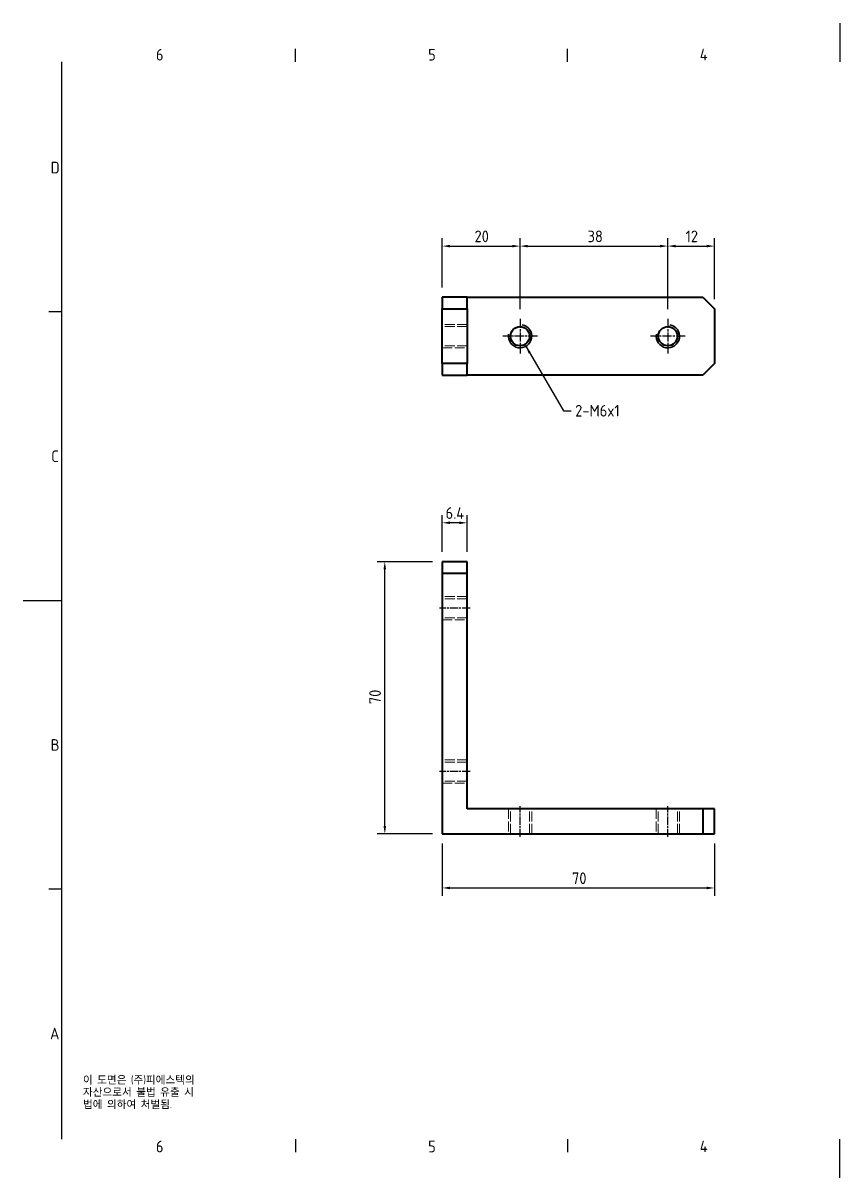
# Model space of a CAD drawing. Header units: millimetres. Extents: x 0 to 420, y 0 to 297.
# Drawn here: x 0 to 210, y 0 to 297 of the extents above; entities that cross this region are included whole.
import ezdxf

# ---------------------------------------------------------------- set-up
doc = ezdxf.new("R2010")
doc.units = ezdxf.units.MM
doc.linetypes.add('CHAIN', pattern=[0.35429999999999995, 0.2362, -0.0295, 0.0591, -0.0295])
doc.linetypes.add('DASHED', pattern=[0.2067, 0.1654, -0.0413])
doc.layers.get('0').update_dxf_attribs({"color": 3, "lineweight": 25})
for name, color, linetype, lineweight in [('가려진 것(ISO)', 2, 'DASHED', 18), ('가시적인 것(ISO)', 3, 'Continuous', 40), ('가시적인 좁은 것(ISO)', 3, 'Continuous', 35), ('경계(ISO)', 7, 'Continuous', 25), ('기호(ISO)', 5, 'Continuous', 25), ('중심 표식(ISO)', 1, 'Continuous', 25), ('중심선(ISO)', 1, 'Continuous', 25), ('치수(ISO)', 2, 'Continuous', 25)]:
    doc.layers.add(name, color=color, linetype=linetype, lineweight=lineweight)
doc.styles.add('문자 텍스트_PSTEK_POSCO', font='isocp.shx')
doc.styles.add('치수 텍스트_PSTEK_POSCO', font='isocp.shx')
doc.dimstyles.new('치수_PSTEK_POSCO', dxfattribs={"dimtxt": 3, "dimasz": 2, "dimexe": 2, "dimexo": 2.5, "dimgap": 1, "dimtad": 1, "dimrnd": 1e-08, "dimdsep": 46, "dimtxsty": '치수 텍스트_PSTEK_POSCO', "dimcen": 0.09, "dimdle": 10, "dimclrd": 7, "dimclre": 7, "dimclrt": 2, "dimadec": 1, "dimazin": 2, "dimtfac": 1, "dimtmove": 0, "dimatfit": 3, "dimfxl": 0, "dimtolj": 1, "dimlwd": -1, "dimlwe": -1, "dimarcsym": 0})
doc.dimstyles.new('치수_PSTEK_POSCO$7', dxfattribs={"dimtxt": 3, "dimasz": 2, "dimexe": 2, "dimexo": 2.5, "dimgap": 1, "dimtad": 1, "dimrnd": 1e-08, "dimdsep": 46, "dimtxsty": '치수 텍스트_PSTEK_POSCO', "dimcen": 0.09, "dimdle": 10, "dimclrd": 7, "dimclre": 7, "dimclrt": 2, "dimadec": 1, "dimazin": 2, "dimtfac": 1, "dimtmove": 0, "dimatfit": 3, "dimfxl": 0, "dimtolj": 1, "dimlwd": -1, "dimlwe": -1, "dimarcsym": 0})

# ---------------------------------------------------------------- blocks, each defined once
blk = doc.blocks.new('경계 Default Border')
at = {"layer": '경계(ISO)'}
for p, q in [((70, 287.0000076293945), (70, 290.4000091552734)), ((140, 287.0000076293945), (140, 290.4000091552734)), ((10, 222.7499961853027), (6.599999666213989, 222.7499961853027)), ((10, 74.25000190734863), (6.599999666213989, 74.25000190734863)), ((70, 10), (70, 6.599999666213989)), ((140, 10), (140, 6.599999666213989))]:
    blk.add_line(p, q, dxfattribs=at)
at = {"layer": '경계(ISO)', "flags": 128}
for points in [[(210, 297.0000076293945), (210, 287.0000076293945)], [(10, 10), (10, 287.0000076293945)], [(0, 148.5000038146973), (10, 148.5000038146973)], [(210, 0), (210, 10)]]:
    blk.add_lwpolyline(points, dxfattribs=at)
at = {"layer": '경계(ISO)', "color": 2, "char_height": 3.00000011920929, "attachment_point": 7, "style": '문자 텍스트_PSTEK_POSCO'}
for s, insert in [('6', (34.14453946055966, 287.3713945155963)), ('5', (104.1445394605597, 287.3713945155963)), ('4', (173.9734701308116, 287.4)), ('D', (7.078270083685684, 258.3463944559917)), ('C', (7.244539400955009, 184.0963944559917)), ('B', (7.078270083685684, 109.8463944559917)), ('A', (6.914400698149937, 35.61784856929444)), ('6', (34.14453946055966, 6.57139439638704)), ('5', (104.1445394605597, 6.57139439638704)), ('4', (173.9734701308116, 6.59999988079071))]:
    blk.add_mtext(s, dxfattribs=dict(at, insert=insert))
blk = doc.blocks.new('*D22')
at = {"layer": 'Defpoints', "color": 0}
for p in [(127.7662839072763, 239.6463703677719), (107.7662839072763, 226.4761647284737), (127.7662839072763, 220.9346647284558)]:
    blk.add_point(p, dxfattribs=at)
at = {"layer": '치수(ISO)', "color": 7}
for p, q in [((107.7662839072763, 228.9761647284737), (107.7662839072763, 241.6463703677719)), ((127.7662839072763, 223.4346647284558), (127.7662839072763, 241.6463703677719)), ((109.7662839072763, 239.6463703677719), (125.7662839072763, 239.6463703677719))]:
    blk.add_line(p, q, dxfattribs=at)
for points in [[(109.7662839072763, 239.9797037011053), (109.7662839072763, 239.3130370344386), (107.7662839072763, 239.6463703677719)], [(125.7662839072763, 239.9797037011053), (125.7662839072763, 239.3130370344386), (127.7662839072763, 239.6463703677719)]]:
    blk.add_solid(points, dxfattribs=at)
at = {"layer": '치수(ISO)', "color": 2, "insert": (116.067012253733, 242.1466656433625), "char_height": 3, "attachment_point": 4, "style": '치수 텍스트_PSTEK_POSCO'}
blk.add_mtext('\\A1;20', dxfattribs=at)
blk = doc.blocks.new('*D23')
at = {"layer": 'Defpoints', "color": 0}
for p in [(165.7662839072763, 239.6463703677719), (127.7662839072763, 220.9346647284558), (165.7662839072763, 220.9346647284558)]:
    blk.add_point(p, dxfattribs=at)
at = {"layer": '치수(ISO)', "color": 7}
for p, q in [((127.7662839072763, 223.4346647284558), (127.7662839072763, 241.6463703677719)), ((165.7662839072763, 223.4346647284558), (165.7662839072763, 241.6463703677719)), ((129.7662839072763, 239.6463703677719), (163.7662839072763, 239.6463703677719))]:
    blk.add_line(p, q, dxfattribs=at)
for points in [[(129.7662839072763, 239.9797037011053), (129.7662839072763, 239.3130370344386), (127.7662839072763, 239.6463703677719)], [(163.7662839072763, 239.9797037011053), (163.7662839072763, 239.3130370344386), (165.7662839072763, 239.6463703677719)]]:
    blk.add_solid(points, dxfattribs=at)
at = {"layer": '치수(ISO)', "color": 2, "insert": (145.1262839072762, 242.1463703677719), "char_height": 3, "attachment_point": 4, "style": '치수 텍스트_PSTEK_POSCO'}
blk.add_mtext('\\A1;38', dxfattribs=at)
blk = doc.blocks.new('*D24')
at = {"layer": 'Defpoints', "color": 0}
for p in [(177.7662839072763, 239.6463703677719), (177.7662839072763, 223.4761647284558), (165.7662839072763, 220.9346647284558)]:
    blk.add_point(p, dxfattribs=at)
at = {"layer": '치수(ISO)', "color": 7}
for p, q in [((165.7662839072763, 223.4346647284558), (165.7662839072763, 241.6463703677719)), ((177.7662839072763, 225.9761647284558), (177.7662839072763, 241.6463703677719)), ((167.7662839072763, 239.6463703677719), (175.7662839072763, 239.6463703677719))]:
    blk.add_line(p, q, dxfattribs=at)
for points in [[(167.7662839072763, 239.9797037011053), (167.7662839072763, 239.3130370344386), (165.7662839072763, 239.6463703677719)], [(175.7662839072763, 239.9797037011053), (175.7662839072763, 239.3130370344386), (177.7662839072763, 239.6463703677719)]]:
    blk.add_solid(points, dxfattribs=at)
at = {"layer": '치수(ISO)', "color": 2, "insert": (170.3361953245991, 242.1466656433625), "char_height": 3, "attachment_point": 4, "style": '치수 텍스트_PSTEK_POSCO'}
blk.add_mtext('\\A1;12', dxfattribs=at)
blk = doc.blocks.new('*D29')
at = {"layer": 'Defpoints', "color": 0}
for p in [(107.7662839072487, 88.48693175573642), (177.7662839072487, 88.4869317557364), (177.7662839072487, 74.57165843615388)]:
    blk.add_point(p, dxfattribs=at)
at = {"layer": '치수(ISO)', "color": 7}
for p, q in [((107.7662839072487, 85.98693175573642), (107.7662839072487, 72.57165843615388)), ((177.7662839072487, 85.9869317557364), (177.7662839072487, 72.57165843615388)), ((109.7662839072487, 74.57165843615388), (175.7662839072487, 74.57165843615388))]:
    blk.add_line(p, q, dxfattribs=at)
for points in [[(109.7662839072487, 74.90499176948721), (109.7662839072487, 74.23832510282055), (107.7662839072487, 74.57165843615388)], [(175.7662839072487, 74.90499176948721), (175.7662839072487, 74.23832510282055), (177.7662839072487, 74.57165843615388)]]:
    blk.add_solid(points, dxfattribs=at)
at = {"layer": '치수(ISO)', "color": 2, "insert": (141.1151028048865, 77.07165843615388), "char_height": 3, "attachment_point": 4, "style": '치수 텍스트_PSTEK_POSCO'}
blk.add_mtext('\\A1;70', dxfattribs=at)
blk = doc.blocks.new('*D30')
at = {"layer": 'Defpoints', "color": 0}
for p in [(92.99061059471516, 158.4869317557364), (107.7662839072487, 158.4869317557364), (107.7662839072487, 88.48693175573642)]:
    blk.add_point(p, dxfattribs=at)
at = {"layer": '치수(ISO)', "color": 7}
for p, q in [((105.2662839072487, 158.4869317557364), (90.99061059471516, 158.4869317557364)), ((92.99061059471515, 90.48693175573644), (92.99061059471516, 156.4869317557364)), ((105.2662839072487, 88.48693175573642), (90.99061059471515, 88.48693175573644))]:
    blk.add_line(p, q, dxfattribs=at)
for points in [[(92.65727726138184, 156.4869317557364), (93.3239439280485, 156.4869317557364), (92.99061059471516, 158.4869317557364)], [(92.65727726138182, 90.48693175573644), (93.32394392804848, 90.48693175573644), (92.99061059471515, 88.48693175573644)]]:
    blk.add_solid(points, dxfattribs=at)
at = {"layer": '치수(ISO)', "color": 2, "insert": (90.49061059471515, 121.8357506533742), "char_height": 3, "attachment_point": 4, "rotation": 90, "style": '치수 텍스트_PSTEK_POSCO'}
blk.add_mtext('\\A1;70', dxfattribs=at)
blk = doc.blocks.new('*D31')
at = {"layer": 'Defpoints', "color": 0}
for p in [(107.7662839072487, 168.4869317557364), (107.7662839072487, 158.4869317557364), (114.1662839072487, 158.4869317557364)]:
    blk.add_point(p, dxfattribs=at)
at = {"layer": '치수(ISO)', "color": 7}
for p, q in [((107.7662839072487, 160.9869317557364), (107.7662839072487, 170.4869317557364)), ((114.1662839072487, 160.9869317557364), (114.1662839072487, 170.4869317557364)), ((112.1662839072487, 168.4869317557364), (109.7662839072487, 168.4869317557364))]:
    blk.add_line(p, q, dxfattribs=at)
for points in [[(109.7662839072487, 168.8202650890698), (109.7662839072487, 168.1535984224031), (107.7662839072487, 168.4869317557364)], [(112.1662839072487, 168.8202650890698), (112.1662839072487, 168.1535984224031), (114.1662839072487, 168.4869317557364)]]:
    blk.add_solid(points, dxfattribs=at)
at = {"layer": '치수(ISO)', "color": 2, "insert": (108.6265201277211, 170.9869317557364), "char_height": 3, "attachment_point": 4, "style": '치수 텍스트_PSTEK_POSCO'}
blk.add_mtext('\\A1;6.4', dxfattribs=at)

msp = doc.modelspace()

# ---------------------------------------------------------------- linework, layer by layer
at = {"layer": '가려진 것(ISO)', "ltscale": 15.48137378692627}
for p, q in [((114.1662839072763, 219.4761647284711), (107.7662839072763, 219.4761647284711)), ((114.1662839072763, 218.9346647284711), (107.7662839072763, 218.9346647284711)), ((114.1662839072763, 214.0176647284711), (107.7662839072763, 214.0176647284711)), ((107.7662839072763, 213.4761647284711), (114.1662839072763, 213.4761647284711)), ((114.1662839072487, 149.4869317557364), (107.7662839072487, 149.4869317557364)), ((114.1662839072487, 148.9454317557364), (107.7662839072487, 148.9454317557364)), ((114.1662839072487, 144.0284317557364), (107.7662839072487, 144.0284317557364)), ((107.7662839072487, 143.4869317557364), (114.1662839072487, 143.4869317557364)), ((114.1662839072487, 107.4869317557364), (107.7662839072487, 107.4869317557364)), ((114.1662839072487, 106.9454317557364), (107.7662839072487, 106.9454317557364)), ((114.1662839072487, 102.0284317557364), (107.7662839072487, 102.0284317557364)), ((107.7662839072487, 101.4869317557364), (114.1662839072487, 101.4869317557364)), ((124.7662839072487, 94.88693175573643), (124.7662839072487, 88.48693175573642)), ((125.3077839072487, 88.48693175573642), (125.3077839072487, 94.88693175573643)), ((130.2247839072487, 88.48693175573642), (130.2247839072487, 94.88693175573643)), ((130.7662839072487, 88.48693175573642), (130.7662839072487, 94.88693175573643)), ((162.7662839072487, 94.88693175573643), (162.7662839072487, 88.48693175573642)), ((163.3077839072487, 88.48693175573642), (163.3077839072487, 94.88693175573643)), ((168.2247839072487, 88.48693175573642), (168.2247839072487, 94.88693175573643)), ((168.7662839072487, 88.48693175573642), (168.7662839072487, 94.88693175573643))]:
    msp.add_line(p, q, dxfattribs=at)
at = {"layer": '가시적인 것(ISO)'}
for p, q in [((114.1662839072763, 226.4761647284737), (107.7662839072763, 226.4761647284737)), ((107.7662839072763, 226.4761647284737), (107.7662839072763, 223.4761647284747)), ((114.1662839072763, 223.4761647284747), (114.1662839072763, 226.4761647284737)), ((114.1662839072763, 226.4761647284558), (174.7662839072763, 226.4761647284558)), ((174.7662839072763, 226.4761647284558), (177.7662839072763, 223.4761647284558)), ((107.7662839072763, 223.4761647284747), (114.1662839072763, 223.4761647284747)), ((107.7662839072763, 209.4761647284747), (107.7662839072763, 223.4761647284747)), ((114.1662839072763, 223.4761647284747), (114.1662839072763, 209.4761647284747)), ((177.7662839072763, 223.4761647284558), (177.7662839072763, 209.4761647284558)), ((107.7662839072763, 209.4761647284747), (107.7662839072763, 206.4761647284737)), ((114.1662839072763, 209.4761647284747), (107.7662839072763, 209.4761647284747)), ((114.1662839072763, 206.4761647284737), (114.1662839072763, 209.4761647284747)), ((177.7662839072763, 209.4761647284558), (174.7662839072763, 206.4761647284558)), ((107.7662839072763, 206.4761647284737), (114.1662839072763, 206.4761647284737)), ((174.7662839072763, 206.4761647284558), (114.1662839072763, 206.4761647284558)), ((107.7662839072487, 158.4869317557364), (107.7662839072487, 155.4869317557364)), ((114.1662839072487, 158.4869317557364), (107.7662839072487, 158.4869317557364)), ((114.1662839072487, 155.4869317557364), (114.1662839072487, 158.4869317557364)), ((107.7662839072487, 155.4869317557364), (114.1662839072487, 155.4869317557364)), ((107.7662839072487, 155.4869317557364), (107.7662839072487, 88.48693175573642)), ((114.1662839072487, 94.88693175573643), (114.1662839072487, 155.4869317557364)), ((174.7662839072487, 94.88693175573643), (114.1662839072487, 94.88693175573643)), ((177.7662839072487, 94.88693175573643), (174.7662839072487, 94.88693175573643)), ((174.7662839072487, 94.88693175573643), (174.7662839072487, 88.48693175573642)), ((177.7662839072487, 88.48693175573642), (177.7662839072487, 94.88693175573643)), ((107.7662839072487, 88.48693175573642), (174.7662839072487, 88.48693175573642)), ((174.7662839072487, 88.48693175573642), (177.7662839072487, 88.48693175573642))]:
    msp.add_line(p, q, dxfattribs=at)
for centre in [(127.7662839072763, 216.4761647284558), (165.7662839072763, 216.4761647284558)]:
    msp.add_circle(centre, 2.4585, dxfattribs=at)
at = {"layer": '가시적인 좁은 것(ISO)'}
for centre, radius, end in [((127.7662839072763, 216.4761647284558), 3.000000000000001, 79.99999999995087), ((165.7662839072763, 216.4761647284558), 2.999999999999999, 79.99999999995119)]:
    msp.add_arc(centre, radius, 170.0000000000022, end, dxfattribs=at)
at = {"layer": '중심 표식(ISO)', "linetype": 'CHAIN', "ltscale": 9.908536911010742}
for p, q in [((127.7662839072763, 220.9346647284558), (127.7662839072763, 212.0176647284558)), ((165.7662839072763, 220.9346647284558), (165.7662839072763, 212.0176647284558)), ((132.2247839072763, 216.4761647284558), (123.3077839072763, 216.4761647284558)), ((170.2247839072763, 216.4761647284558), (161.3077839072763, 216.4761647284558))]:
    msp.add_line(p, q, dxfattribs=at)
at = {"layer": '중심선(ISO)', "linetype": 'CHAIN', "ltscale": 8.778438568115234}
for p, q in [((114.9162839072487, 146.4869317557364), (107.0162839072487, 146.4869317557364)), ((114.9162839072487, 104.4869317557364), (107.0162839072487, 104.4869317557364)), ((127.7662839072487, 87.73693175573642), (127.7662839072487, 95.63693175573641)), ((165.7662839072487, 87.73693175573642), (165.7662839072487, 95.63693175573641))]:
    msp.add_line(p, q, dxfattribs=at)

# ---------------------------------------------------------------- block references
msp.add_blockref('경계 Default Border', (0, 0))

# ---------------------------------------------------------------- texts
at = {"layer": '기호(ISO)', "color": 2, "insert": (141.9445296259017, 197.3041198364767), "char_height": 3.00000011920929, "width": 14.14601982831956, "attachment_point": 4, "line_spacing_factor": 0.5250000357627869, "style": '치수 텍스트_PSTEK_POSCO'}
msp.add_mtext('{2-M6x1}', dxfattribs=at)
at = {"layer": '기호(ISO)', "color": 7, "insert": (15.39462540488438, 26.22827243992431), "char_height": 2.000000029802322, "width": 51.24013826054251, "attachment_point": 1, "line_spacing_factor": 0.9442214369773865, "style": '문자 텍스트_PSTEK_POSCO'}
msp.add_mtext('{이 도면은 (주)피에스텍의\\P자산으로서 불법 유출 시 \\P법에 의하여 처벌됨.}', dxfattribs=at)

# ---------------------------------------------------------------- dimensions: what is measured, and where the dimension line sits
at = {"layer": '치수(ISO)', "color": 7}
for base, p1, p2, angle, picture, middle in [((127.7662839072763, 239.6463703677719), (107.7662839072763, 226.4761647284737), (127.7662839072763, 220.9346647284558), 180, '*D22', (117.7562839072763, 239.6463703677719)), ((165.7662839072763, 239.6463703677719), (127.7662839072763, 220.9346647284558), (165.7662839072763, 220.9346647284558), 180, '*D23', (146.7762839072763, 239.6463703677719)), ((177.7662839072763, 239.6463703677719), (165.7662839072763, 220.9346647284558), (177.7662839072763, 223.4761647284558), 180, '*D24', (171.7762839072763, 239.6463703677719)), ((107.7662839072487, 168.4869317557364), (114.1662839072487, 158.4869317557364), (107.7662839072487, 158.4869317557364), 180, '*D31', (110.9662839072487, 168.4869317557364)), ((92.99061059471516, 158.4869317557364), (107.7662839072487, 88.48693175573642), (107.7662839072487, 158.4869317557364), 270, '*D30', (92.99061059471515, 123.4869317557364)), ((177.7662839072487, 74.57165843615388), (107.7662839072487, 88.48693175573642), (177.7662839072487, 88.4869317557364), 180, '*D29', (142.7662839072487, 74.57165843615388))]:
    dim = msp.add_linear_dim(base=base, p1=p1, p2=p2, angle=angle, dimstyle='치수_PSTEK_POSCO', override={"dimdec": 2, "dimtp": 0, "dimtm": -0, "dimtdec": 2, "dimtofl": 0, "dimatfit": 1}, dxfattribs=at)
    dim.commit()
    dim.dimension.update_dxf_attribs({"geometry": picture, "text_midpoint": middle, "dimtype": 160})

# ---------------------------------------------------------------- leaders
at = {"layer": '기호(ISO)', "color": 7, "annotation_type": 0, "has_hookline": 1, "hookline_direction": 0, "text_width": 11.7761815703056}
msp.add_leader([(129.2662839072768, 213.8780885171028), (138.9445296259017, 197.3041198364767), (140.9445296259017, 197.3041198364767)], dimstyle='치수_PSTEK_POSCO$7', override={"dimtad": 0}, dxfattribs=at)

doc.saveas('drawing.dxf')
